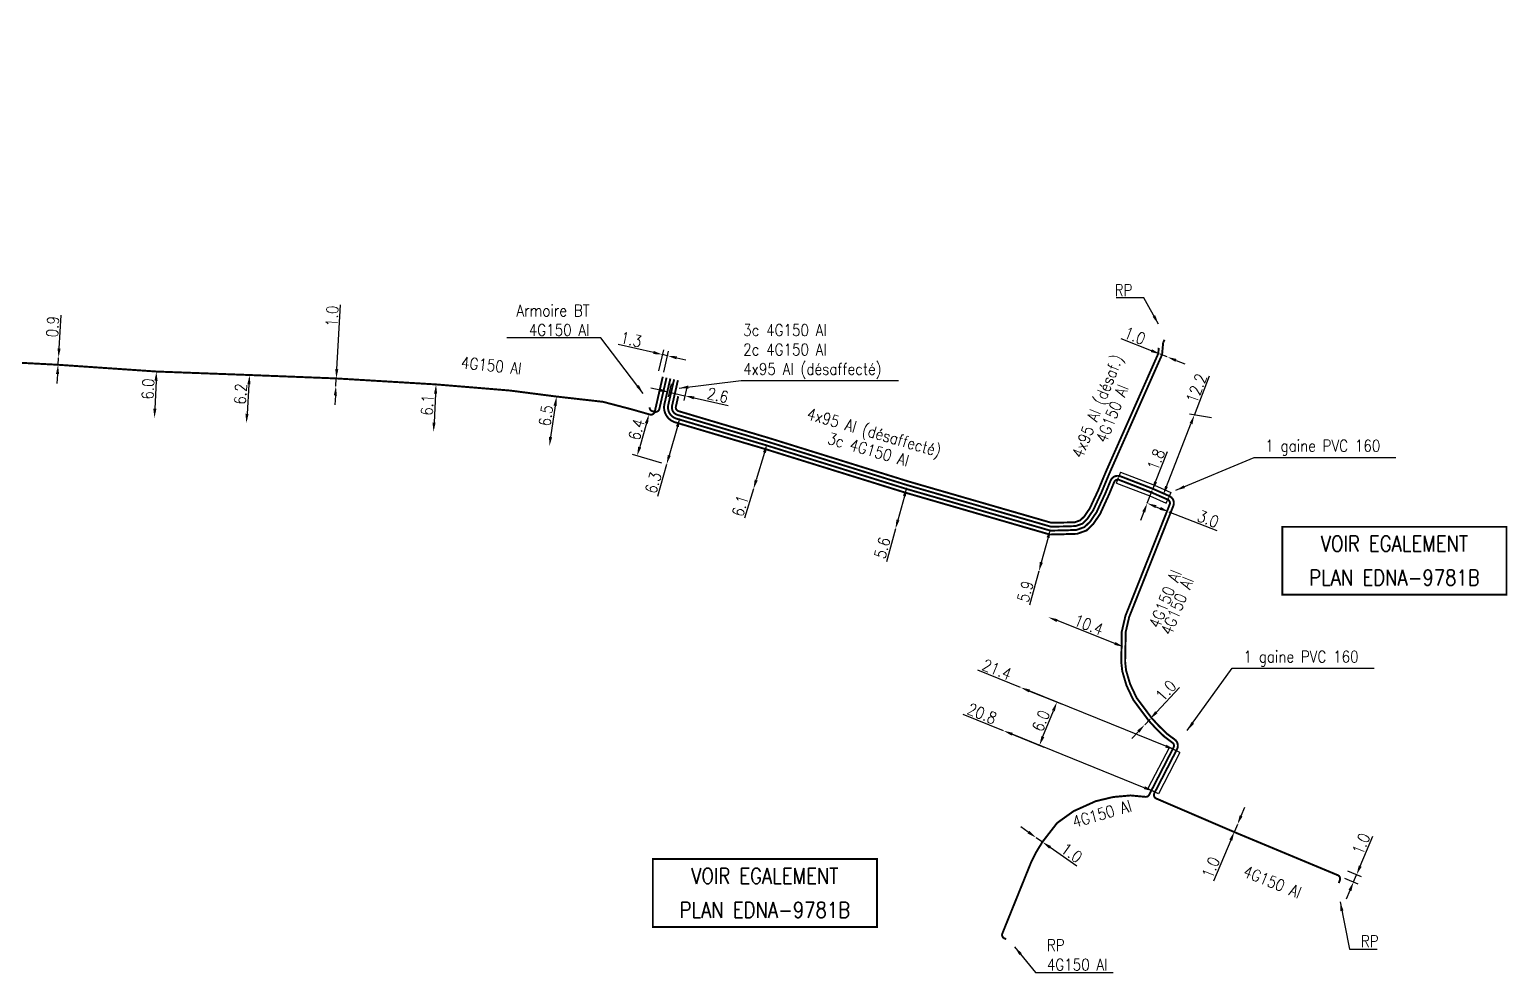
# Model space of a CAD drawing. Header units: millimetres. Extents: x 173000 to 173998, y 130000 to 131000.
# Drawn here: x 173574.2 to 173764.4, y 130481.5 to 130602.8 of the extents above; entities that cross this region are included whole.
import ezdxf
from ezdxf.enums import TextEntityAlignment as Align

# ---------------------------------------------------------------- set-up
doc = ezdxf.new("R2010")
doc.units = ezdxf.units.MM
doc.header["$PDMODE"] = 34
doc.linetypes.add('B_ST_Al', pattern=[2000, 1000, 1000])
doc.layers.get('Defpoints').update_dxf_attribs({"linetype": 'CONTINUOUS'})
for name, color, linetype in [('B_100', 3, 'CONTINUOUS'), ('B_110', 1, 'CONTINUOUS'), ('B_400', 7, 'CONTINUOUS'), ('B_900', 7, 'CONTINUOUS'), ('B_908', 252, 'CONTINUOUS')]:
    doc.layers.add(name, color=color, linetype=linetype)
doc.styles.get("Standard").update_dxf_attribs({"font": 'romans.shx', "width": 0.85})
doc.linetypes.add('BT_HS', pattern='A,2,-1,["E",Standard,S=0.85,R=0,X=-0.27,Y=-0.4],-1', length=4)
doc.dimstyles.get("Standard").update_dxf_attribs({"dimtxt": 1.5, "dimasz": 1.2, "dimexe": 0.625, "dimexo": 0.625, "dimgap": 0.25, "dimtad": 1, "dimdec": 1, "dimzin": 0, "dimdsep": 46, "dimtxsty": 'Standard', "dimcen": -0.5, "dimadec": 0, "dimazin": 0, "dimtfac": 1, "dimtdec": 1, "dimtmove": 0, "dimatfit": 3, "dimfxl": 1, "dimtolj": 1, "dimtzin": 0, "dimarcsym": 0})

# ---------------------------------------------------------------- blocks, each defined once
blk = doc.blocks.new('*D68')
at = {"layer": 'B_100', "color": 0, "linetype": 'Continuous', "lineweight": -2}
for p, q in [((173657.56, 130551.73), (173656.51, 130548.03)), ((173656.18, 130546.87), (173654.99, 130542.73))]:
    blk.add_line(p, q, dxfattribs=at)
at = {"layer": 'B_100', "color": 0, "linetype": 'Continuous'}
for points in [[(173657.37, 130551.78), (173657.76, 130551.67), (173657.89, 130552.88)], [(173656.32, 130548.08), (173656.7, 130547.97), (173656.18, 130546.87)]]:
    blk.add_solid(points, dxfattribs=at)
at = {"layer": 'Defpoints', "color": 0, "linetype": 'Continuous'}
for p in [(173657.89, 130552.88), (173656.18, 130546.87), (173656.18, 130546.87)]:
    blk.add_point(p, dxfattribs=at)
at = {"layer": 'B_100', "color": 0, "linetype": 'Continuous', "insert": (173654.46, 130544.5), "char_height": 1.5, "attachment_point": 5, "rotation": 74.0593}
blk.add_mtext('\\A1;6.3', dxfattribs=at)
blk = doc.blocks.new('*D69')
at = {"layer": 'B_100', "color": 0, "linetype": 'Continuous', "lineweight": -2}
for p, q in [((173668.78, 130548.4), (173667.7, 130544.86)), ((173667.36, 130543.71), (173666.21, 130539.93))]:
    blk.add_line(p, q, dxfattribs=at)
at = {"layer": 'B_100', "color": 0, "linetype": 'Continuous'}
for points in [[(173668.58, 130548.45), (173668.97, 130548.34), (173669.12, 130549.54)], [(173667.51, 130544.91), (173667.9, 130544.8), (173667.36, 130543.71)]]:
    blk.add_solid(points, dxfattribs=at)
at = {"layer": 'Defpoints', "color": 0, "linetype": 'Continuous'}
for p in [(173669.12, 130549.54), (173667.36, 130543.71), (173667.36, 130543.71)]:
    blk.add_point(p, dxfattribs=at)
at = {"layer": 'B_100', "color": 0, "linetype": 'Continuous', "insert": (173665.65, 130541.53), "char_height": 1.5, "attachment_point": 5, "rotation": 73.1549}
blk.add_mtext('\\A1;6.1', dxfattribs=at)
blk = doc.blocks.new('*D70')
at = {"layer": 'B_100', "color": 0, "linetype": 'Continuous', "lineweight": -2}
for p, q in [((173686.78, 130542.79), (173685.94, 130539.7)), ((173685.63, 130538.55), (173684.48, 130534.33))]:
    blk.add_line(p, q, dxfattribs=at)
at = {"layer": 'B_100', "color": 0, "linetype": 'Continuous'}
for points in [[(173686.59, 130542.84), (173686.98, 130542.74), (173687.1, 130543.95)], [(173685.75, 130539.76), (173686.14, 130539.65), (173685.63, 130538.55)]]:
    blk.add_solid(points, dxfattribs=at)
at = {"layer": 'Defpoints', "color": 0, "linetype": 'Continuous'}
for p in [(173687.1, 130543.95), (173685.63, 130538.55), (173685.63, 130538.55)]:
    blk.add_point(p, dxfattribs=at)
at = {"layer": 'B_100', "color": 0, "linetype": 'Continuous', "insert": (173683.93, 130536.12), "char_height": 1.5, "attachment_point": 5, "rotation": 74.7396}
blk.add_mtext('\\A1;5.6', dxfattribs=at)
blk = doc.blocks.new('*D71')
at = {"layer": 'B_100', "color": 0, "linetype": 'Continuous', "lineweight": -2}
for p, q in [((173719.15, 130541.42), (173719.7, 130541.2)), ((173720.82, 130540.76), (173726.98, 130538.34))]:
    blk.add_line(p, q, dxfattribs=at)
at = {"layer": 'B_100', "color": 0, "linetype": 'Continuous'}
for points in [[(173719.22, 130541.61), (173719.07, 130541.24), (173718.03, 130541.86)], [(173719.78, 130541.39), (173719.63, 130541.02), (173720.82, 130540.76)]]:
    blk.add_solid(points, dxfattribs=at)
at = {"layer": 'Defpoints', "color": 0, "linetype": 'Continuous'}
for p in [(173718.03, 130541.86), (173718.03, 130541.86), (173720.82, 130540.76)]:
    blk.add_point(p, dxfattribs=at)
at = {"layer": 'B_100', "color": 0, "linetype": 'Continuous', "insert": (173725.87, 130539.85), "char_height": 1.5, "attachment_point": 5, "rotation": 338.5097}
blk.add_mtext('\\A1;3.0', dxfattribs=at)
blk = doc.blocks.new('*D72')
at = {"layer": 'B_100', "color": 0, "linetype": 'Continuous', "lineweight": -2}
for p, q in [((173719.11, 130544.61), (173720.64, 130548.51)), ((173718.03, 130541.86), (173718.67, 130543.49)), ((173717.59, 130540.75), (173717.15, 130539.63))]:
    blk.add_line(p, q, dxfattribs=at)
at = {"layer": 'B_100', "color": 0, "linetype": 'Continuous'}
for points in [[(173718.92, 130544.68), (173719.3, 130544.54), (173718.67, 130543.49)], [(173717.4, 130540.82), (173717.78, 130540.67), (173718.03, 130541.86)]]:
    blk.add_solid(points, dxfattribs=at)
at = {"layer": 'Defpoints', "color": 0, "linetype": 'Continuous'}
for p in [(173718.67, 130543.49), (173718.03, 130541.86), (173718.03, 130541.86)]:
    blk.add_point(p, dxfattribs=at)
at = {"layer": 'B_100', "color": 0, "linetype": 'Continuous', "insert": (173719.17, 130547.48), "char_height": 1.5, "attachment_point": 5, "rotation": 68.5097}
blk.add_mtext('\\A1;1.8', dxfattribs=at)
blk = doc.blocks.new('*D73')
at = {"layer": 'B_100', "color": 0, "linetype": 'Continuous', "lineweight": -2}
for p, q in [((173701.74, 130518.15), (173696.25, 130520.37)), ((173720.42, 130510.6), (173702.85, 130517.7))]:
    blk.add_line(p, q, dxfattribs=at)
at = {"layer": 'B_100', "color": 0, "linetype": 'Continuous'}
for points in [[(173702.93, 130517.89), (173702.78, 130517.52), (173701.74, 130518.15)], [(173720.5, 130510.78), (173720.35, 130510.41), (173721.53, 130510.15)]]:
    blk.add_solid(points, dxfattribs=at)
at = {"layer": 'Defpoints', "color": 0, "linetype": 'Continuous'}
for p in [(173701.74, 130518.15), (173701.74, 130518.15), (173721.53, 130510.15)]:
    blk.add_point(p, dxfattribs=at)
at = {"layer": 'B_100', "color": 0, "linetype": 'Continuous', "insert": (173698.69, 130520.46), "char_height": 1.5, "attachment_point": 5, "rotation": 337.9826}
blk.add_mtext('\\A1;21.4', dxfattribs=at)
blk = doc.blocks.new('*D74')
at = {"layer": 'B_100', "color": 0, "linetype": 'Continuous', "lineweight": -2}
for p, q in [((173699.54, 130512.58), (173694.36, 130514.68)), ((173717.66, 130505.25), (173700.65, 130512.13))]:
    blk.add_line(p, q, dxfattribs=at)
at = {"layer": 'B_100', "color": 0, "linetype": 'Continuous'}
for points in [[(173700.73, 130512.32), (173700.58, 130511.95), (173699.54, 130512.58)], [(173717.74, 130505.44), (173717.59, 130505.07), (173718.78, 130504.8)]]:
    blk.add_solid(points, dxfattribs=at)
at = {"layer": 'Defpoints', "color": 0, "linetype": 'Continuous'}
for p in [(173699.54, 130512.58), (173699.54, 130512.58), (173718.78, 130504.8)]:
    blk.add_point(p, dxfattribs=at)
at = {"layer": 'B_100', "color": 0, "linetype": 'Continuous', "insert": (173696.77, 130514.78), "char_height": 1.5, "attachment_point": 5, "rotation": 337.9826}
blk.add_mtext('\\A1;20.8', dxfattribs=at)
blk = doc.blocks.new('*D75')
at = {"layer": 'B_100', "color": 0, "linetype": 'Continuous', "lineweight": -2}
for p, q in [((173702.24, 130517.95), (173706.99, 130516.03)), ((173704.61, 130511.82), (173705.96, 130515.15)), ((173699.99, 130512.39), (173704.74, 130510.47))]:
    blk.add_line(p, q, dxfattribs=at)
at = {"layer": 'B_100', "color": 0, "linetype": 'Continuous'}
for points in [[(173705.77, 130515.23), (173706.14, 130515.08), (173706.41, 130516.27)], [(173704.42, 130511.89), (173704.79, 130511.74), (173704.16, 130510.7)]]:
    blk.add_solid(points, dxfattribs=at)
at = {"layer": 'Defpoints', "color": 0, "linetype": 'Continuous'}
for p in [(173701.66, 130518.18), (173706.41, 130516.27), (173699.42, 130512.62)]:
    blk.add_point(p, dxfattribs=at)
at = {"layer": 'B_100', "color": 0, "linetype": 'Continuous', "insert": (173704.35, 130513.86), "char_height": 1.5, "attachment_point": 5, "rotation": 67.9826}
blk.add_mtext('\\A1;6.0', dxfattribs=at)
blk = doc.blocks.new('*D76')
at = {"layer": 'B_100', "color": 0, "linetype": 'Continuous', "lineweight": -2}
for p, q in [((173719.21, 130514.96), (173722.19, 130518.15)), ((173717.71, 130513.35), (173718.39, 130514.08)), ((173716.89, 130512.47), (173716.07, 130511.6))]:
    blk.add_line(p, q, dxfattribs=at)
at = {"layer": 'B_100', "color": 0, "linetype": 'Continuous'}
for points in [[(173719.06, 130515.09), (173719.35, 130514.82), (173718.39, 130514.08)], [(173716.74, 130512.61), (173717.03, 130512.34), (173717.71, 130513.35)]]:
    blk.add_solid(points, dxfattribs=at)
at = {"layer": 'Defpoints', "color": 0, "linetype": 'Continuous'}
for p in [(173717.71, 130513.35), (173717.71, 130513.35), (173718.39, 130514.08)]:
    blk.add_point(p, dxfattribs=at)
at = {"layer": 'B_100', "color": 0, "linetype": 'Continuous', "insert": (173720.44, 130517.74), "char_height": 1.5, "attachment_point": 5, "rotation": 46.9267}
blk.add_mtext('\\A1;1.0', dxfattribs=at)
blk = doc.blocks.new('*D77')
at = {"layer": 'B_100', "color": 0, "linetype": 'Continuous', "lineweight": -2}
for p, q in [((173730.11, 130501.63), (173730.58, 130502.74)), ((173729.65, 130500.53), (173729.26, 130499.6)), ((173728.79, 130498.5), (173726.55, 130493.21))]:
    blk.add_line(p, q, dxfattribs=at)
at = {"layer": 'B_100', "color": 0, "linetype": 'Continuous'}
for points in [[(173729.93, 130501.71), (173730.3, 130501.55), (173729.65, 130500.53)], [(173728.6, 130498.58), (173728.97, 130498.42), (173729.26, 130499.6)]]:
    blk.add_solid(points, dxfattribs=at)
at = {"layer": 'Defpoints', "color": 0, "linetype": 'Continuous'}
for p in [(173729.26, 130499.6), (173729.65, 130500.53), (173729.65, 130500.53)]:
    blk.add_point(p, dxfattribs=at)
at = {"layer": 'B_100', "color": 0, "linetype": 'Continuous', "insert": (173726.21, 130494.97), "char_height": 1.5, "attachment_point": 5, "rotation": 67.0966}
blk.add_mtext('\\A1;1.0', dxfattribs=at)
blk = doc.blocks.new('*D78')
at = {"layer": 'B_100', "color": 0, "linetype": 'Continuous', "lineweight": -2}
blk.add_line((173713.87, 130523.82), (173706.43, 130526.75), dxfattribs=at)
at = {"layer": 'B_100', "color": 0, "linetype": 'Continuous'}
for points in [[(173706.5, 130526.94), (173706.35, 130526.57), (173705.31, 130527.19)], [(173713.94, 130524), (173713.79, 130523.63), (173714.98, 130523.38)]]:
    blk.add_solid(points, dxfattribs=at)
at = {"layer": 'Defpoints', "color": 0, "linetype": 'Continuous'}
for p in [(173705.31, 130527.19), (173705.31, 130527.19), (173714.98, 130523.38)]:
    blk.add_point(p, dxfattribs=at)
at = {"layer": 'B_100', "color": 0, "linetype": 'Continuous', "insert": (173710.51, 130526.21), "char_height": 1.5, "attachment_point": 5, "rotation": 338.4586}
blk.add_mtext('\\A1;10.4', dxfattribs=at)
blk = doc.blocks.new('*D79')
at = {"layer": 'B_100', "color": 0, "linetype": 'Continuous', "lineweight": -2}
for p, q in [((173724.1, 130553.22), (173726.06, 130558.25)), ((173726.32, 130552.84), (173723.47, 130553.33)), ((173720.51, 130544.04), (173723.66, 130552.1))]:
    blk.add_line(p, q, dxfattribs=at)
at = {"layer": 'B_100', "color": 0, "linetype": 'Continuous'}
for points in [[(173723.48, 130552.17), (173723.85, 130552.03), (173724.1, 130553.22)], [(173720.33, 130544.11), (173720.7, 130543.96), (173720.08, 130542.92)]]:
    blk.add_solid(points, dxfattribs=at)
at = {"layer": 'Defpoints', "color": 0, "linetype": 'Continuous'}
for p in [(173724.1, 130553.22), (173726.94, 130552.73), (173720.08, 130542.92)]:
    blk.add_point(p, dxfattribs=at)
at = {"layer": 'B_100', "color": 0, "linetype": 'Continuous', "insert": (173724.37, 130556.66), "char_height": 1.5, "attachment_point": 5, "rotation": 68.6835}
blk.add_mtext('\\A1;12.2', dxfattribs=at)
blk = doc.blocks.new('*D80')
at = {"layer": 'B_100', "color": 0, "linetype": 'Continuous', "lineweight": -2}
for p, q in [((173655.33, 130556.43), (173654.16, 130556.69)), ((173656.75, 130557.25), (173656.37, 130555.55)), ((173658.79, 130556.8), (173658.4, 130555.09)), ((173656.5, 130556.16), (173658.54, 130555.7)), ((173659.71, 130555.43), (173664.08, 130554.44))]:
    blk.add_line(p, q, dxfattribs=at)
at = {"layer": 'B_100', "color": 0, "linetype": 'Continuous'}
for points in [[(173655.38, 130556.62), (173655.29, 130556.23), (173656.5, 130556.16)], [(173659.75, 130555.63), (173659.66, 130555.24), (173658.54, 130555.7)]]:
    blk.add_solid(points, dxfattribs=at)
at = {"layer": 'Defpoints', "color": 0, "linetype": 'Continuous'}
for p in [(173656.89, 130557.86), (173658.93, 130557.41), (173658.54, 130555.7)]:
    blk.add_point(p, dxfattribs=at)
at = {"layer": 'B_100', "color": 0, "linetype": 'Continuous', "insert": (173662.76, 130555.76), "char_height": 1.5, "attachment_point": 5, "rotation": 347.1853}
blk.add_mtext('\\A1;2.6', dxfattribs=at)
blk = doc.blocks.new('*D81')
at = {"layer": 'B_100', "color": 0, "linetype": 'Continuous', "lineweight": -2}
for p, q in [((173745.45, 130495.15), (173747.08, 130499.01)), ((173743.81, 130494.54), (173745.55, 130493.8)), ((173744.59, 130493.13), (173744.98, 130494.05)), ((173743.42, 130493.62), (173745.16, 130492.88)), ((173744.12, 130492.02), (173743.65, 130490.92))]:
    blk.add_line(p, q, dxfattribs=at)
at = {"layer": 'B_100', "color": 0, "linetype": 'Continuous'}
for points in [[(173745.26, 130495.23), (173745.63, 130495.07), (173744.98, 130494.05)], [(173743.94, 130492.1), (173744.31, 130491.94), (173744.59, 130493.13)]]:
    blk.add_solid(points, dxfattribs=at)
at = {"layer": 'Defpoints', "color": 0, "linetype": 'Continuous'}
for p in [(173742.84, 130493.87), (173743.23, 130494.79), (173744.98, 130494.05)]:
    blk.add_point(p, dxfattribs=at)
at = {"layer": 'B_100', "color": 0, "linetype": 'Continuous', "insert": (173745.58, 130498.02), "char_height": 1.5, "attachment_point": 5, "rotation": 67.0422}
blk.add_mtext('\\A1;1.0', dxfattribs=at)
blk = doc.blocks.new('*D82')
at = {"layer": 'B_100', "color": 0, "linetype": 'Continuous', "lineweight": -2}
for p, q in [((173718.58, 130561.5), (173714.68, 130563.04)), ((173720.62, 130560.69), (173719.69, 130561.06)), ((173721.74, 130560.25), (173722.86, 130559.81))]:
    blk.add_line(p, q, dxfattribs=at)
at = {"layer": 'B_100', "color": 0, "linetype": 'Continuous'}
for points in [[(173718.65, 130561.69), (173718.51, 130561.32), (173719.69, 130561.06)], [(173721.81, 130560.44), (173721.67, 130560.07), (173720.62, 130560.69)]]:
    blk.add_solid(points, dxfattribs=at)
at = {"layer": 'Defpoints', "color": 0, "linetype": 'Continuous'}
for p in [(173719.69, 130561.06), (173720.62, 130560.69), (173720.62, 130560.69)]:
    blk.add_point(p, dxfattribs=at)
at = {"layer": 'B_100', "color": 0, "linetype": 'Continuous', "insert": (173716.44, 130563.42), "char_height": 1.5, "attachment_point": 5, "rotation": 338.4505}
blk.add_mtext('\\A1;1.0', dxfattribs=at)
blk = doc.blocks.new('*D83')
at = {"layer": 'B_100', "color": 0, "linetype": 'Continuous', "lineweight": -2}
for p, q in [((173705.27, 130537.44), (173704.4, 130534.25)), ((173704.09, 130533.1), (173702.9, 130528.74))]:
    blk.add_line(p, q, dxfattribs=at)
at = {"layer": 'B_100', "color": 0, "linetype": 'Continuous'}
for points in [[(173705.08, 130537.49), (173705.47, 130537.39), (173705.59, 130538.6)], [(173704.21, 130534.31), (173704.6, 130534.2), (173704.09, 130533.1)]]:
    blk.add_solid(points, dxfattribs=at)
at = {"layer": 'Defpoints', "color": 0, "linetype": 'Continuous'}
for p in [(173705.59, 130538.6), (173704.09, 130533.1), (173704.09, 130533.1)]:
    blk.add_point(p, dxfattribs=at)
at = {"layer": 'B_100', "color": 0, "linetype": 'Continuous', "insert": (173702.35, 130530.51), "char_height": 1.5, "attachment_point": 5, "rotation": 74.7396}
blk.add_mtext('\\A1;5.9', dxfattribs=at)
blk = doc.blocks.new('*D84')
at = {"layer": 'B_100', "color": 0, "linetype": 'Continuous', "lineweight": -2}
for p, q in [((173702.73, 130499.52), (173701.75, 130500.21)), ((173703.72, 130498.83), (173704.54, 130498.26)), ((173705.52, 130497.58), (173708.96, 130495.18))]:
    blk.add_line(p, q, dxfattribs=at)
at = {"layer": 'B_100', "color": 0, "linetype": 'Continuous'}
for points in [[(173702.85, 130499.69), (173702.62, 130499.36), (173703.72, 130498.83)], [(173705.64, 130497.74), (173705.41, 130497.41), (173704.54, 130498.26)]]:
    blk.add_solid(points, dxfattribs=at)
at = {"layer": 'Defpoints', "color": 0, "linetype": 'Continuous'}
for p in [(173703.72, 130498.83), (173703.72, 130498.83), (173704.54, 130498.26)]:
    blk.add_point(p, dxfattribs=at)
at = {"layer": 'B_100', "color": 0, "linetype": 'Continuous', "insert": (173708.31, 130496.86), "char_height": 1.5, "attachment_point": 5, "rotation": 325.1265}
blk.add_mtext('\\A1;1.0', dxfattribs=at)
blk = doc.blocks.new('*D118')
at = {"layer": 'B_110', "color": 0, "linetype": 'Continuous', "lineweight": -2}
for p, q in [((173654.49, 130561.26), (173649.94, 130562.29)), ((173655.19, 130558.9), (173655.8, 130561.61)), ((173656.3, 130560.85), (173655.66, 130561)), ((173655.81, 130558.72), (173656.43, 130561.46)), ((173657.47, 130560.59), (173658.64, 130560.32))]:
    blk.add_line(p, q, dxfattribs=at)
at = {"layer": 'B_110', "color": 0, "linetype": 'Continuous'}
for points in [[(173654.53, 130561.46), (173654.45, 130561.07), (173655.66, 130561)], [(173657.51, 130560.78), (173657.42, 130560.39), (173656.3, 130560.85)]]:
    blk.add_solid(points, dxfattribs=at)
at = {"layer": 'Defpoints', "color": 0, "linetype": 'Continuous'}
for p in [(173655.66, 130561), (173655.05, 130558.29), (173655.68, 130558.11)]:
    blk.add_point(p, dxfattribs=at)
at = {"layer": 'B_110', "color": 0, "linetype": 'Continuous', "insert": (173651.61, 130562.94), "char_height": 1.5, "attachment_point": 5, "rotation": 347.2421}
blk.add_mtext('\\A1;1.3', dxfattribs=at)
blk = doc.blocks.new('*D119')
at = {"layer": 'B_110', "color": 0, "linetype": 'Continuous', "lineweight": -2}
for p, q in [((173653.33, 130553.48), (173653.31, 130553.49)), ((173653.58, 130552.16), (173652.71, 130549.11)), ((173655.58, 130547.04), (173651.78, 130548.13))]:
    blk.add_line(p, q, dxfattribs=at)
at = {"layer": 'B_110', "color": 0, "linetype": 'Continuous'}
for points in [[(173653.39, 130552.22), (173653.78, 130552.11), (173653.91, 130553.32)], [(173652.52, 130549.17), (173652.91, 130549.06), (173652.38, 130547.96)]]:
    blk.add_solid(points, dxfattribs=at)
at = {"layer": 'Defpoints', "color": 0, "linetype": 'Continuous'}
for p in [(173653.93, 130553.31), (173652.38, 130547.96), (173656.18, 130546.87)]:
    blk.add_point(p, dxfattribs=at)
at = {"layer": 'B_110', "color": 0, "linetype": 'Continuous', "insert": (173652.31, 130551.35), "char_height": 1.5, "attachment_point": 5, "rotation": 74.0593}
blk.add_mtext('\\A1;6.4', dxfattribs=at)
blk = doc.blocks.new('*D120')
at = {"layer": 'B_110', "color": 0, "linetype": 'Continuous', "lineweight": -2}
blk.add_line((173641.83, 130554.41), (173641.25, 130550.39), dxfattribs=at)
at = {"layer": 'B_110', "color": 0, "linetype": 'Continuous'}
for points in [[(173641.63, 130554.44), (173642.02, 130554.38), (173642, 130555.6)], [(173641.05, 130550.42), (173641.45, 130550.36), (173641.08, 130549.2)]]:
    blk.add_solid(points, dxfattribs=at)
at = {"layer": 'Defpoints', "color": 0, "linetype": 'Continuous'}
for p in [(173642, 130555.6), (173641.08, 130549.2), (173641.08, 130549.2)]:
    blk.add_point(p, dxfattribs=at)
at = {"layer": 'B_110', "color": 0, "linetype": 'Continuous', "insert": (173640.64, 130553.15), "char_height": 1.5, "attachment_point": 5, "rotation": 81.8018}
blk.add_mtext('\\A1;6.5', dxfattribs=at)
blk = doc.blocks.new('*D121')
at = {"layer": 'B_110', "color": 0, "linetype": 'Continuous', "lineweight": -2}
blk.add_line((173626.44, 130555.96), (173626.24, 130552.24), dxfattribs=at)
at = {"layer": 'B_110', "color": 0, "linetype": 'Continuous'}
for points in [[(173626.24, 130555.97), (173626.64, 130555.95), (173626.5, 130557.16)], [(173626.04, 130552.25), (173626.44, 130552.23), (173626.18, 130551.04)]]:
    blk.add_solid(points, dxfattribs=at)
at = {"layer": 'Defpoints', "color": 0, "linetype": 'Continuous'}
for p in [(173626.5, 130557.16), (173626.18, 130551.04), (173626.18, 130551.04)]:
    blk.add_point(p, dxfattribs=at)
at = {"layer": 'B_110', "color": 0, "linetype": 'Continuous', "insert": (173625.36, 130554.51), "char_height": 1.5, "attachment_point": 5, "rotation": 87.042}
blk.add_mtext('\\A1;6.1', dxfattribs=at)
blk = doc.blocks.new('*D122')
at = {"layer": 'B_110', "color": 0, "linetype": 'Continuous', "lineweight": -2}
for p, q in [((173613.73, 130559.13), (173614.21, 130567.39)), ((173613.61, 130556.93), (173613.66, 130557.93)), ((173613.54, 130555.74), (173613.47, 130554.54))]:
    blk.add_line(p, q, dxfattribs=at)
at = {"layer": 'B_110', "color": 0, "linetype": 'Continuous'}
for points in [[(173613.53, 130559.14), (173613.93, 130559.12), (173613.66, 130557.93)], [(173613.34, 130555.75), (173613.74, 130555.72), (173613.61, 130556.93)]]:
    blk.add_solid(points, dxfattribs=at)
at = {"layer": 'Defpoints', "color": 0, "linetype": 'Continuous'}
for p in [(173613.61, 130556.93), (173613.61, 130556.93), (173613.66, 130557.93)]:
    blk.add_point(p, dxfattribs=at)
at = {"layer": 'B_110', "color": 0, "linetype": 'Continuous', "insert": (173613.12, 130565.95), "char_height": 1.5, "attachment_point": 5, "rotation": 86.7072}
blk.add_mtext('\\A1;1.0', dxfattribs=at)
blk = doc.blocks.new('*D123')
at = {"layer": 'B_110', "color": 0, "linetype": 'Continuous', "lineweight": -2}
blk.add_line((173602.42, 130557.17), (173602.17, 130553.36), dxfattribs=at)
at = {"layer": 'B_110', "color": 0, "linetype": 'Continuous'}
for points in [[(173602.22, 130557.19), (173602.62, 130557.16), (173602.5, 130558.37)], [(173601.97, 130553.38), (173602.37, 130553.35), (173602.09, 130552.16)]]:
    blk.add_solid(points, dxfattribs=at)
at = {"layer": 'Defpoints', "color": 0, "linetype": 'Continuous'}
for p in [(173602.5, 130558.37), (173602.09, 130552.16), (173602.09, 130552.16)]:
    blk.add_point(p, dxfattribs=at)
at = {"layer": 'B_110', "color": 0, "linetype": 'Continuous', "insert": (173601.34, 130555.93), "char_height": 1.5, "attachment_point": 5, "rotation": 86.2316}
blk.add_mtext('\\A1;6.2', dxfattribs=at)
blk = doc.blocks.new('*D124')
at = {"layer": 'B_110', "color": 0, "linetype": 'Continuous', "lineweight": -2}
for p, q in [((173577.98, 130561.78), (173578.25, 130566.09)), ((173577.85, 130559.69), (173577.91, 130560.59)), ((173577.78, 130558.49), (173577.7, 130557.29))]:
    blk.add_line(p, q, dxfattribs=at)
at = {"layer": 'B_110', "color": 0, "linetype": 'Continuous'}
for points in [[(173577.79, 130561.8), (173578.18, 130561.77), (173577.91, 130560.59)], [(173577.58, 130558.5), (173577.98, 130558.48), (173577.85, 130559.69)]]:
    blk.add_solid(points, dxfattribs=at)
at = {"layer": 'Defpoints', "color": 0, "linetype": 'Continuous'}
for p in [(173577.91, 130560.59), (173577.91, 130560.59), (173577.85, 130559.69)]:
    blk.add_point(p, dxfattribs=at)
at = {"layer": 'B_110', "color": 0, "linetype": 'Continuous', "insert": (173577.16, 130564.59), "char_height": 1.5, "attachment_point": 5, "rotation": 86.4277}
blk.add_mtext('\\A1;0.9', dxfattribs=at)
blk = doc.blocks.new('*D138')
at = {"layer": 'B_110', "color": 0, "linetype": 'Continuous', "lineweight": -2}
blk.add_line((173590.46, 130557.63), (173590.31, 130554.03), dxfattribs=at)
at = {"layer": 'B_110', "color": 0, "linetype": 'Continuous'}
for points in [[(173590.26, 130557.63), (173590.66, 130557.62), (173590.51, 130558.82)], [(173590.11, 130554.04), (173590.51, 130554.02), (173590.26, 130552.83)]]:
    blk.add_solid(points, dxfattribs=at)
at = {"layer": 'Defpoints', "color": 0, "linetype": 'Continuous'}
for p in [(173590.51, 130558.82), (173590.26, 130552.83), (173590.26, 130552.83)]:
    blk.add_point(p, dxfattribs=at)
at = {"layer": 'B_110', "color": 0, "linetype": 'Continuous', "insert": (173589.42, 130556.57), "char_height": 1.5, "attachment_point": 5, "rotation": 87.59}
blk.add_mtext('\\A1;6.0', dxfattribs=at)

msp = doc.modelspace()

# ---------------------------------------------------------------- linework, layer by layer
at = {"layer": 'B_100', "linetype": 'B_ST_Al', "const_width": 0.25, "flags": 128}
for points in [[(173657.63, 130557.7), (173656.88, 130554.42, 0.395725), (173657.57, 130553.24), (173669.2, 130549.78), (173687.17, 130544.19), (173705.62, 130538.85), (173707.56, 130538.88), (173708.83, 130538.93), (173709.68, 130539.23), (173710.31, 130539.83), (173711.09, 130540.98), (173711.72, 130542.35), (173712.14, 130543.25), (173712.86, 130544.98), (173713.24, 130545.88), (173719.91, 130560.92, 0.082165), (173719.95, 130561.08), (173720.07, 130562.4, -0.07781), (173720.1, 130562.55), (173720.25, 130562.91)], [(173656.66, 130557.92), (173655.9, 130554.65, 0.395725), (173657.28, 130552.28), (173668.91, 130548.83), (173686.9, 130543.23), (173705.49, 130537.84), (173707.35, 130537.88), (173709.02, 130537.93), (173710.22, 130538.36), (173711.08, 130539.18), (173711.97, 130540.49), (173712.64, 130541.96), (173713.12, 130543), (173713.78, 130544.59, -0.40753), (173714.42, 130544.87), (173718.57, 130543.26), (173720.66, 130542.34, -0.403611), (173720.92, 130541.7), (173720.59, 130540.86), (173715.23, 130527.37), (173714.76, 130525.34), (173714.73, 130523.38), (173714.69, 130521.46), (173714.82, 130520.25), (173715.36, 130518.41), (173716.24, 130516.55), (173718.18, 130513.94, 0.025127), (173718.21, 130513.9), (173719.1, 130512.93), (173720.21, 130511.84), (173721.27, 130511.05, -0.367508), (173721.42, 130510.42), (173718.28, 130504.33, -0.307591), (173717.79, 130504.07), (173715.89, 130504.25), (173713.66, 130504.05), (173711.4, 130503.51), (173708.56, 130502.23), (173706.44, 130500.71), (173704.54, 130498.26), (173703.77, 130497), (173703.07, 130495.6), (173699.39, 130486.49, 0.409695), (173699.65, 130485.85), (173699.88, 130485.75), (173699.88, 130485.75)], [(173657.14, 130557.81), (173656.39, 130554.53, 0.395725), (173657.43, 130552.76), (173669.05, 130549.31), (173687, 130543.72), (173705.56, 130538.34), (173707.51, 130538.38), (173708.92, 130538.43), (173709.95, 130538.79), (173710.7, 130539.51), (173711.53, 130540.74), (173712, 130541.77), (173712.63, 130543.11), (173713.32, 130544.78, -0.40753), (173714.6, 130545.33), (173718.77, 130543.72), (173720.86, 130542.8, -0.403611), (173721.39, 130541.52), (173721.05, 130540.67), (173715.71, 130527.22), (173715.26, 130525.28), (173715.23, 130523.37), (173715.19, 130521.48), (173715.31, 130520.35), (173715.83, 130518.59), (173716.67, 130516.81), (173718.57, 130514.26, 0.025127), (173718.6, 130514.22), (173719.46, 130513.28), (173720.53, 130512.22), (173721.57, 130511.45, -0.367508), (173721.86, 130510.19), (173718.95, 130504.54, 0.43496), (173719.2, 130503.85), (173729.23, 130499.54), (173742.55, 130493.99, -0.415627), (173742.82, 130493.33), (173742.68, 130492.97)]]:
    msp.add_lwpolyline(points, format="xyb", dxfattribs=at)
at = {"layer": 'B_110', "linetype": 'B_ST_Al', "const_width": 0.25, "flags": 128}
for points in [[(173655.68, 130558.15), (173654.65, 130553.65, -0.429771), (173654.03, 130553.28), (173651.73, 130553.94), (173647.99, 130554.92), (173642, 130555.6), (173636.03, 130556.37), (173626.5, 130557.16), (173613.66, 130557.93), (173602.5, 130558.37), (173590.51, 130558.82), (173577.85, 130559.69), (173564.84, 130560.37), (173555.09, 130561.03), (173542.94, 130561.7), (173533.4, 130562.04), (173522.66, 130562.5), (173513.22, 130562.7), (173495.25, 130563.08), (173484.47, 130562.94), (173477.43, 130562.99), (173470.63, 130563.05), (173459.54, 130563.67, -0.006215), (173459.54, 130563.67), (173453.77, 130564.14, -0.04361), (173453.68, 130564.15), (173450.24, 130565.05, -0.166847), (173449.97, 130565.23), (173449.18, 130566.26, -0.201204), (173449.09, 130566.63), (173449.62, 130570.42, -0.033685), (173449.63, 130570.48), (173450.22, 130572.58, 0.414528), (173449.88, 130573.2), (173445.56, 130574.41, -0.425979), (173445.22, 130575.05), (173446.63, 130579.39), (173449.09, 130586.92), (173452.6, 130597.81), (173453.11, 130598.98), (173454.33, 130602.72), (173454.33, 130602.72)], [(173653.99, 130554.2, 0.337215), (173654.35, 130553.71), (173654.62, 130553.64, 0.429771), (173655.24, 130554), (173656.17, 130558.03)]]:
    msp.add_lwpolyline(points, format="xyb", dxfattribs=at)
msp.add_lwpolyline([(173654.2, 130554.97), (173654.2, 130554.97), (173654.2, 130554.97), (173654.2, 130554.97), (173654.2, 130554.97), (173654.2, 130554.97), (173654.2, 130554.97), (173654.2, 130554.97)], close=True, dxfattribs=at)
at = {"layer": 'B_400', "color": 7, "linetype": 'CONTINUOUS'}
for p, q in [((173714.06, 130544.47), (173714.33, 130545.17)), ((173714.6, 130545.87), (173714.33, 130545.17)), ((173714.6, 130545.87), (173718.96, 130544.19)), ((173714.06, 130544.47), (173718.38, 130542.8)), ((173718.96, 130544.19), (173721.06, 130543.26)), ((173721.06, 130543.26), (173720.75, 130542.58)), ((173718.38, 130542.8), (173720.45, 130541.89)), ((173720.45, 130541.89), (173720.75, 130542.58)), ((173720.89, 130510.48), (173718.13, 130505.14)), ((173722.22, 130509.79), (173719.47, 130504.45)), ((173720.89, 130510.48), (173721.56, 130510.14)), ((173722.22, 130509.79), (173721.56, 130510.14)), ((173718.13, 130505.14), (173718.8, 130504.79)), ((173719.47, 130504.45), (173718.8, 130504.79))]:
    msp.add_line(p, q, dxfattribs=at)
at = {"layer": 'B_900', "const_width": 0.25}
for points in [[(173735.43, 130538.83), (173764.27, 130538.83), (173764.27, 130530.09), (173735.43, 130530.09)], [(173654.4, 130496.06), (173683.24, 130496.06), (173683.24, 130487.32), (173654.4, 130487.32)]]:
    msp.add_lwpolyline(points, close=True, dxfattribs=at)
at = {"layer": 'B_908', "linetype": 'BT_HS', "const_width": 0.25, "flags": 128}
msp.add_lwpolyline([(173657.67, 130555.64), (173657.37, 130554.31, 0.395725), (173657.71, 130553.72), (173669.34, 130550.26), (173687.3, 130544.67), (173705.69, 130539.35), (173707.75, 130539.39), (173708.73, 130539.42), (173709.41, 130539.67), (173709.93, 130540.16), (173710.65, 130541.22), (173711.25, 130542.52), (173711.69, 130543.45), (173712.4, 130545.17), (173712.78, 130546.07), (173719.42, 130561.05, 0.082159), (173719.46, 130561.21), (173719.52, 130561.87, -0.07781), (173719.52, 130561.87), (173719.52, 130561.87)], format="xyb", dxfattribs=at)

# ---------------------------------------------------------------- texts
at = {"layer": 'B_100', "linetype": 'Continuous', "width": 0.85}
for s, rotation, p in [('4G150 Al', 68, (173713.52, 130553.4)), ('3c 4G150 Al', 343.9087, (173682.15, 130548.78))]:
    msp.add_text(s, height=1.5, rotation=rotation, dxfattribs=at).set_placement(p, align=Align.MIDDLE)
at = {"layer": 'B_100', "linetype": 'B_ST_Al', "width": 0.85}
for rotation, p in [(68, (173720.36, 130529.55)), (68, (173721.9, 130528.66)), (16.136, (173712.21, 130501.89)), (338, (173734.14, 130493.11))]:
    msp.add_text('4G150 Al', height=1.5, rotation=rotation, dxfattribs=at).set_placement(p, align=Align.MIDDLE)
at = {"layer": 'B_100', "insert": (173716.14, 130568.54), "char_height": 1.5, "attachment_point": 9}
msp.add_mtext('RP', dxfattribs=at)
at = {"layer": 'B_100', "linetype": 'Continuous', "insert": (173666.03, 130557.9), "char_height": 1.5, "attachment_point": 7}
msp.add_mtext('3c 4G150 Al\\P{\\C1;2c 4G150 Al\\P\\C252;4x95 Al (désaffecté)}', dxfattribs=at)
at = {"layer": 'B_100', "linetype": 'B_ST_Al', "char_height": 1.5, "attachment_point": 7}
for s, insert in [('RP', (173745.52, 130484.73)), ('RP\\P4G150 Al', (173705.11, 130481.72))]:
    msp.add_mtext(s, dxfattribs=dict(at, insert=insert))
at = {"layer": 'B_110', "linetype": 'Continuous', "width": 0.85}
msp.add_text('4G150 Al', height=1.5, rotation=354.0376, dxfattribs=at).set_placement((173633.62, 130559.59), align=Align.MIDDLE)
at = {"layer": 'B_110', "char_height": 1.5, "attachment_point": 9}
for s, insert in [('\\A1;', (173714.16, 130570.54)), ('Armoire BT\\P4G150 Al', (173646.25, 130563.42))]:
    msp.add_mtext(s, dxfattribs=dict(at, insert=insert))
at = {"layer": 'B_400', "char_height": 1.5, "attachment_point": 7}
for insert in [(173733.23, 130548.01), (173730.43, 130520.87)]:
    msp.add_mtext('1 gaine PVC 160', dxfattribs=dict(at, insert=insert))
at = {"layer": 'B_900', "width": 0.85}
for s, p in [('VOIR EGALEMENT', (173749.85, 130535.66)), ('PLAN EDNA-9781B', (173749.85, 130531.29)), ('VOIR EGALEMENT', (173668.82, 130492.89)), ('PLAN EDNA-9781B', (173668.82, 130488.51))]:
    msp.add_text(s, height=2, dxfattribs=at).set_placement(p, align=Align.CENTER)
at = {"layer": 'B_908', "color": 252, "linetype": 'Continuous', "width": 0.85}
msp.add_text('4x95 Al (désaf.)', height=1.5, rotation=68, dxfattribs=at).set_placement((173711.72, 130554.31), align=Align.MIDDLE)
at = {"layer": 'B_908', "linetype": 'BT_HS', "width": 0.85}
msp.add_text('4x95 Al (désaffecté)', height=1.5, rotation=343.9087, dxfattribs=at).set_placement((173682.85, 130550.88), align=Align.MIDDLE)

# ---------------------------------------------------------------- dimensions: what is measured, and where the dimension line sits
at = {"layer": 'B_100', "linetype": 'Continuous'}
for base, p1, p2, angle, picture, middle in [((173720.62, 130560.69), (173719.69, 130561.06), (173720.62, 130560.69), 158.4505, '*D82', (173716.07, 130562.49)), ((173656.18, 130546.87), (173657.89, 130552.88), (173656.18, 130546.87), 74.0593, '*D68', (173655.42, 130544.22)), ((173667.36, 130543.71), (173669.12, 130549.54), (173667.36, 130543.71), 73.1549, '*D69', (173666.61, 130541.24)), ((173718.03, 130541.86), (173718.67, 130543.49), (173718.03, 130541.86), 68.5097, '*D72', (173720.1, 130547.12)), ((173685.63, 130538.55), (173687.1, 130543.95), (173685.63, 130538.55), 74.7396, '*D70', (173684.89, 130535.86)), ((173718.03, 130541.86), (173720.82, 130540.76), (173718.03, 130541.86), 338.5097, '*D71', (173725.51, 130538.92)), ((173705.31, 130527.19), (173714.98, 130523.38), (173705.31, 130527.19), 338.4586, '*D78', (173710.15, 130525.28)), ((173701.74, 130518.1528), (173721.533, 130510.149), (173701.74, 130518.1528), 337.9826, '*D73', (173698.3154, 130519.5377)), ((173717.71, 130513.35), (173718.39, 130514.08), (173717.71, 130513.35), 46.9267, '*D76', (173721.17, 130517.06)), ((173706.41, 130516.27), (173699.42, 130512.62), (173701.66, 130518.18), 247.9826, '*D75', (173705.28, 130513.48)), ((173699.54, 130512.58), (173718.78, 130504.8), (173699.54, 130512.58), 337.9826, '*D74', (173696.4, 130513.85)), ((173729.65, 130500.53), (173729.26, 130499.6), (173729.65, 130500.53), 247.0966, '*D77', (173727.14, 130494.59)), ((173703.72, 130498.83), (173704.54, 130498.26), (173703.72, 130498.83), 325.1265, '*D84', (173707.73, 130496.04)), ((173744.98, 130494.05), (173742.84, 130493.87), (173743.23, 130494.79), 247.0422, '*D81', (173746.5, 130497.63))]:
    dim = msp.add_linear_dim(base=base, p1=p1, p2=p2, angle=angle, dimstyle='Standard', dxfattribs=at)
    dim.commit()
    dim.dimension.update_dxf_attribs({"geometry": picture, "text_midpoint": middle, "dimtype": 160})
for base, p1, p2, angle, text, picture, middle in [((173724.1, 130553.22), (173720.08, 130542.92), (173726.94, 130552.73), 248.6835, '12.2', '*D79', (173725.3, 130556.3)), ((173658.54, 130555.7), (173656.89, 130557.86), (173658.93, 130557.41), 167.1853, '2.6', '*D80', (173662.54, 130554.79))]:
    dim = msp.add_linear_dim(base=base, p1=p1, p2=p2, angle=angle, text=text, dimstyle='Standard', dxfattribs=at)
    dim.commit()
    dim.dimension.update_dxf_attribs({"geometry": picture, "text_midpoint": middle, "dimtype": 160})
dim = msp.add_linear_dim(base=(173704.09, 130533.1), p1=(173705.59, 130538.6), p2=(173704.09, 130533.1), angle=74.7396, text='5.9', dimstyle='Standard', override={"dimtmove": 0}, dxfattribs=at)
dim.commit()
dim.dimension.update_dxf_attribs({"geometry": '*D83', "text_midpoint": (173703.31, 130530.24), "dimtype": 160})
at = {"layer": 'B_110', "linetype": 'Continuous'}
for base, p1, p2, angle, picture, middle in [((173613.61, 130556.93), (173613.66, 130557.93), (173613.61, 130556.93), 86.7072, '*D122', (173614.12, 130565.9)), ((173577.91, 130560.59), (173577.85, 130559.69), (173577.91, 130560.59), 266.4277, '*D124', (173578.16, 130564.53)), ((173590.26, 130552.83), (173590.51, 130558.82), (173590.26, 130552.83), 87.59, '*D138', (173590.42, 130556.53)), ((173602.09, 130552.16), (173602.5, 130558.37), (173602.09, 130552.16), 86.2316, '*D123', (173602.34, 130555.87)), ((173626.18, 130551.04), (173626.5, 130557.16), (173626.18, 130551.04), 87.042, '*D121', (173626.36, 130554.46)), ((173641.08, 130549.2), (173642, 130555.6), (173641.08, 130549.2), 81.8018, '*D120', (173641.62, 130553.01))]:
    dim = msp.add_linear_dim(base=base, p1=p1, p2=p2, angle=angle, dimstyle='Standard', dxfattribs=at)
    dim.commit()
    dim.dimension.update_dxf_attribs({"geometry": picture, "text_midpoint": middle, "dimtype": 160})
for base, p1, p2, angle, text, picture, middle in [((173655.66, 130561), (173655.68, 130558.11), (173655.05, 130558.29), 347.2421, '1.3', '*D118', (173651.39, 130561.96)), ((173652.38, 130547.96), (173653.93, 130553.31), (173656.18, 130546.87), 74.0593, '6.4', '*D119', (173653.28, 130551.08))]:
    dim = msp.add_linear_dim(base=base, p1=p1, p2=p2, angle=angle, text=text, dimstyle='Standard', dxfattribs=at)
    dim.commit()
    dim.dimension.update_dxf_attribs({"geometry": picture, "text_midpoint": middle, "dimtype": 160})

# ---------------------------------------------------------------- leaders
at = {"layer": 'B_100', "annotation_type": 0, "has_hookline": 1, "hookline_direction": 1, "text_width": 2.12}
msp.add_leader([(173719.48, 130564.92), (173717.59, 130568.29), (173716.39, 130568.29)], dimstyle='Standard', override={"dimgap": 0.25, "dimtad": 1}, dxfattribs=at)
at = {"layer": 'B_100', "linetype": 'Continuous', "annotation_type": 0, "has_hookline": 1, "hookline_direction": 0, "text_width": 19.97}
msp.add_leader([(173657.78, 130556.68), (173665.78, 130557.65)], dimstyle='Standard', override={"dimgap": 0.25, "dimtad": 1}, dxfattribs=at)
at = {"layer": 'B_100', "linetype": 'B_ST_Al', "annotation_type": 0, "has_hookline": 1, "hookline_direction": 0}
for points, text_width in [([(173742.87, 130490.56), (173744.07, 130484.48), (173745.27, 130484.48)], 2.12), ([(173700.97, 130484.76), (173703.66, 130481.47), (173704.86, 130481.47)], 8.56)]:
    msp.add_leader(points, dimstyle='Standard', override={"dimgap": 0.25, "dimtad": 1}, dxfattribs=dict(at, text_width=text_width))
at = {"layer": 'B_110', "annotation_type": 0, "has_hookline": 1, "hookline_direction": 1, "text_width": 10.62}
msp.add_leader([(173653.16, 130556.01), (173647.7, 130563.17), (173646.5, 130563.17)], dimstyle='Standard', override={"dimgap": 0.25, "dimtad": 1}, dxfattribs=at)
at = {"layer": 'B_400', "annotation_type": 0, "has_hookline": 1, "hookline_direction": 0, "text_width": 16.82}
for points in [[(173721.72, 130543.53), (173731.78, 130547.76), (173732.98, 130547.76)], [(173723.18, 130512.62), (173728.98, 130520.62), (173730.18, 130520.62)]]:
    msp.add_leader(points, dimstyle='Standard', override={"dimgap": 0.25, "dimtad": 1}, dxfattribs=at)

doc.saveas('drawing.dxf')
